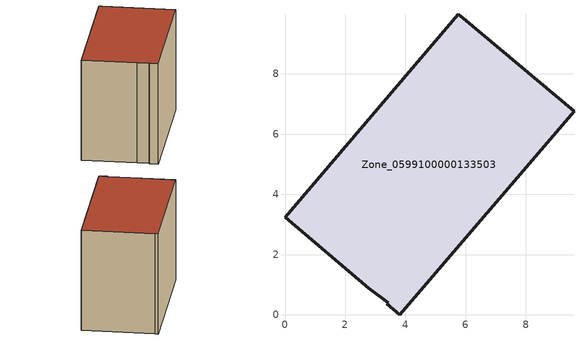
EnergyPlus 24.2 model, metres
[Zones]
Zone_0599100000133503
 floor ground (C_G): 0,3.24 5.76,9.99 5.92,9.84 9.59,6.77 3.81,0 3.38,0.37 3.43,0.41 2.78,0.88 z0
 wall outside (C_F): 3.81,0 9.59,6.77 5.92,9.84 5.76,9.99 0,3.24 2.78,0.88 3.43,0.41 3.38,0.37 3.81,0 z0:7.02
 roof outside (C_R): 5.76,9.99 0,3.24 2.78,0.88 3.43,0.41 3.38,0.37 3.81,0 9.59,6.77 5.92,9.84 z7.02
[BUILDING]
Pand.0599100000133503: North Axis=0; Terrain=City; Loads Convergence Tolerance Value=0.04; Temperature Convergence Tolerance Value=0.4; Solar Distribution=FullExterior; Maximum Number of Warmup Days=25; Minimum Number of Warmup Days=1
[Site:Location]
Rotterdam.The.Hague.AP_ZH_NLD Design_Conditions: Latitude=51.96; Longitude=4.45; Time Zone=1; Elevation=-4.5
[SITE:GROUNDTEMPERATURE:BUILDINGSURFACE]
18, 18, 18, 18, 18, 18, 18, 18, 18, 18, 18, 18
[MATERIAL] Thermal Absorptance=0.9; Solar Absorptance=0.7; Visible Absorptance=0.7
Name | Roughness | Thickness | Conductivity | Density | Specific Heat
G.TI.1946 | MediumSmooth | 0.15 | 1 | 540 | 1210
F.TI.1946 | Rough | 0.3 | 0.857143 | 1920 | 840
R.TI.1946 | MediumRough | 0.2 | 0.1 | 1500 | 1000
[CONSTRUCTION]
C_G: G.TI.1946
C_F: F.TI.1946
C_R: R.TI.1946
[ZONE]
Zone_0599100000133503: Type=1; Multiplier=1; Ceiling Height=Autocalculate; Volume=Autocalculate; Floor Area=autocalculate; Part of Total Floor Area=Yes
[ZONEINFILTRATION:DESIGNFLOWRATE]
Infil_Zone_0599100000133503: Zone or ZoneList or Space or SpaceList=Zone_0599100000133503; Schedule=AlwaysOn; Design Flow Rate Calculation Method=Flow/Area; Flow Rate per Floor Area=0.003; Constant Term Coefficient=1; Temperature Term Coefficient=0; Velocity Term Coefficient=0; Velocity Squared Term Coefficient=0
[HVACTEMPLATE:ZONE:IDEALLOADSAIRSYSTEM]
Zone_0599100000133503: Maximum Heating Supply Air Temperature=50; Minimum Cooling Supply Air Temperature=13; Maximum Heating Supply Air Humidity Ratio=0.0156; Minimum Cooling Supply Air Humidity Ratio=0.0077; Heating Limit=NoLimit; Cooling Limit=NoLimit; Dehumidification Control Type=ConstantSensibleHeatRatio; Cooling Sensible Heat Ratio=0.7; Dehumidification Setpoint=60; Humidification Control Type=None; Humidification Setpoint=30; Outdoor Air Method=None; Outdoor Air Flow Rate per Person=0.00944; Outdoor Air Flow Rate per Zone Floor Area=0; Outdoor Air Flow Rate per Zone=0; Demand Controlled Ventilation Type=None; Outdoor Air Economizer Type=NoEconomizer; Heat Recovery Type=None; Sensible Heat Recovery Effectiveness=0.7; Latent Heat Recovery Effectiveness=0.65
[ZONECONTROL:THERMOSTAT]
ThermostatControl_Zone_0599100000133503: Zone or ZoneList=Zone_0599100000133503; Control Type Schedule=DualSetpointControlType; Control 1=Thermostat_Zone_0599100000133503; Temperature Difference Between Cutout And Setpoint=0
[THERMOSTATSETPOINT:DUALSETPOINT]
Thermostat_Zone_0599100000133503: Heating Setpoint Temperature Schedule=HeatingSetpoint_Zone_0599100000133503; Cooling Setpoint Temperature Schedule=CoolingSetpoint_Zone_0599100000133503
[SCHEDULE:COMPACT]
HeatingSetpoint_Zone_0599100000133503: Through: 12/31, For: AllDays, Until: 24:00, 21
CoolingSetpoint_Zone_0599100000133503: Through: 12/31, For: AllDays, Until: 24:00, 24
DualSetpointControlType: Through: 12/31, For: AllDays, Until: 24:00, 4
AlwaysOn: Through: 12/31, For: AllDays, Until: 24:00, 1
